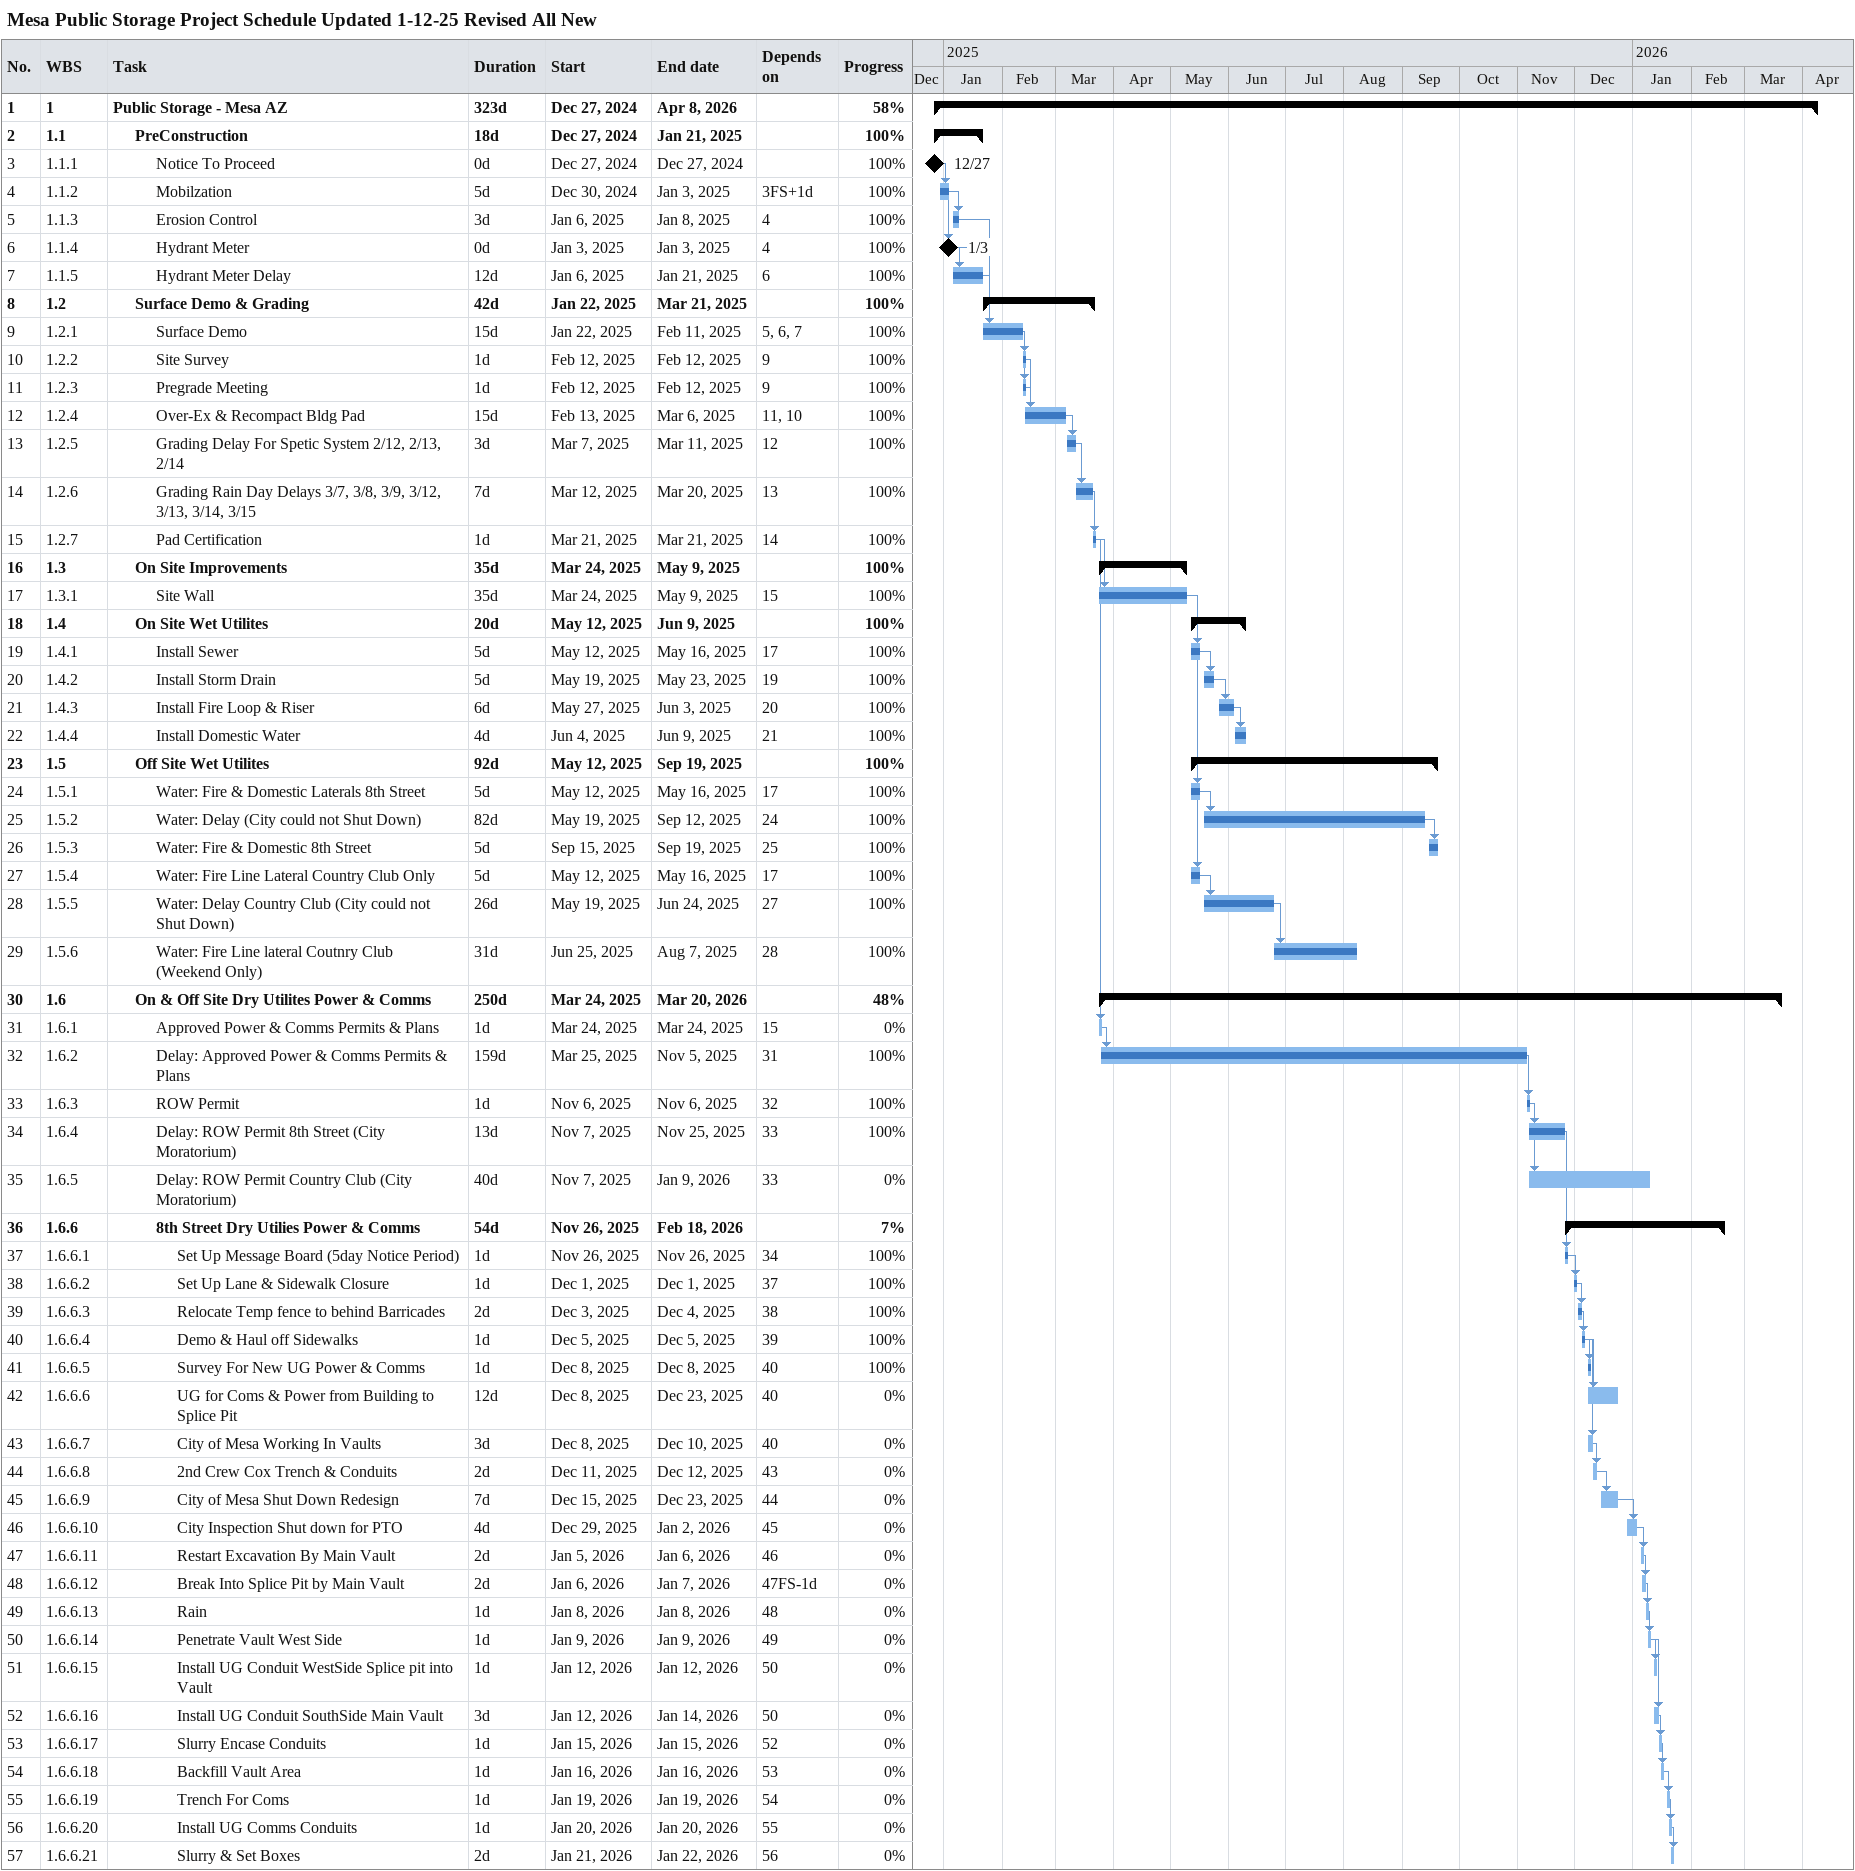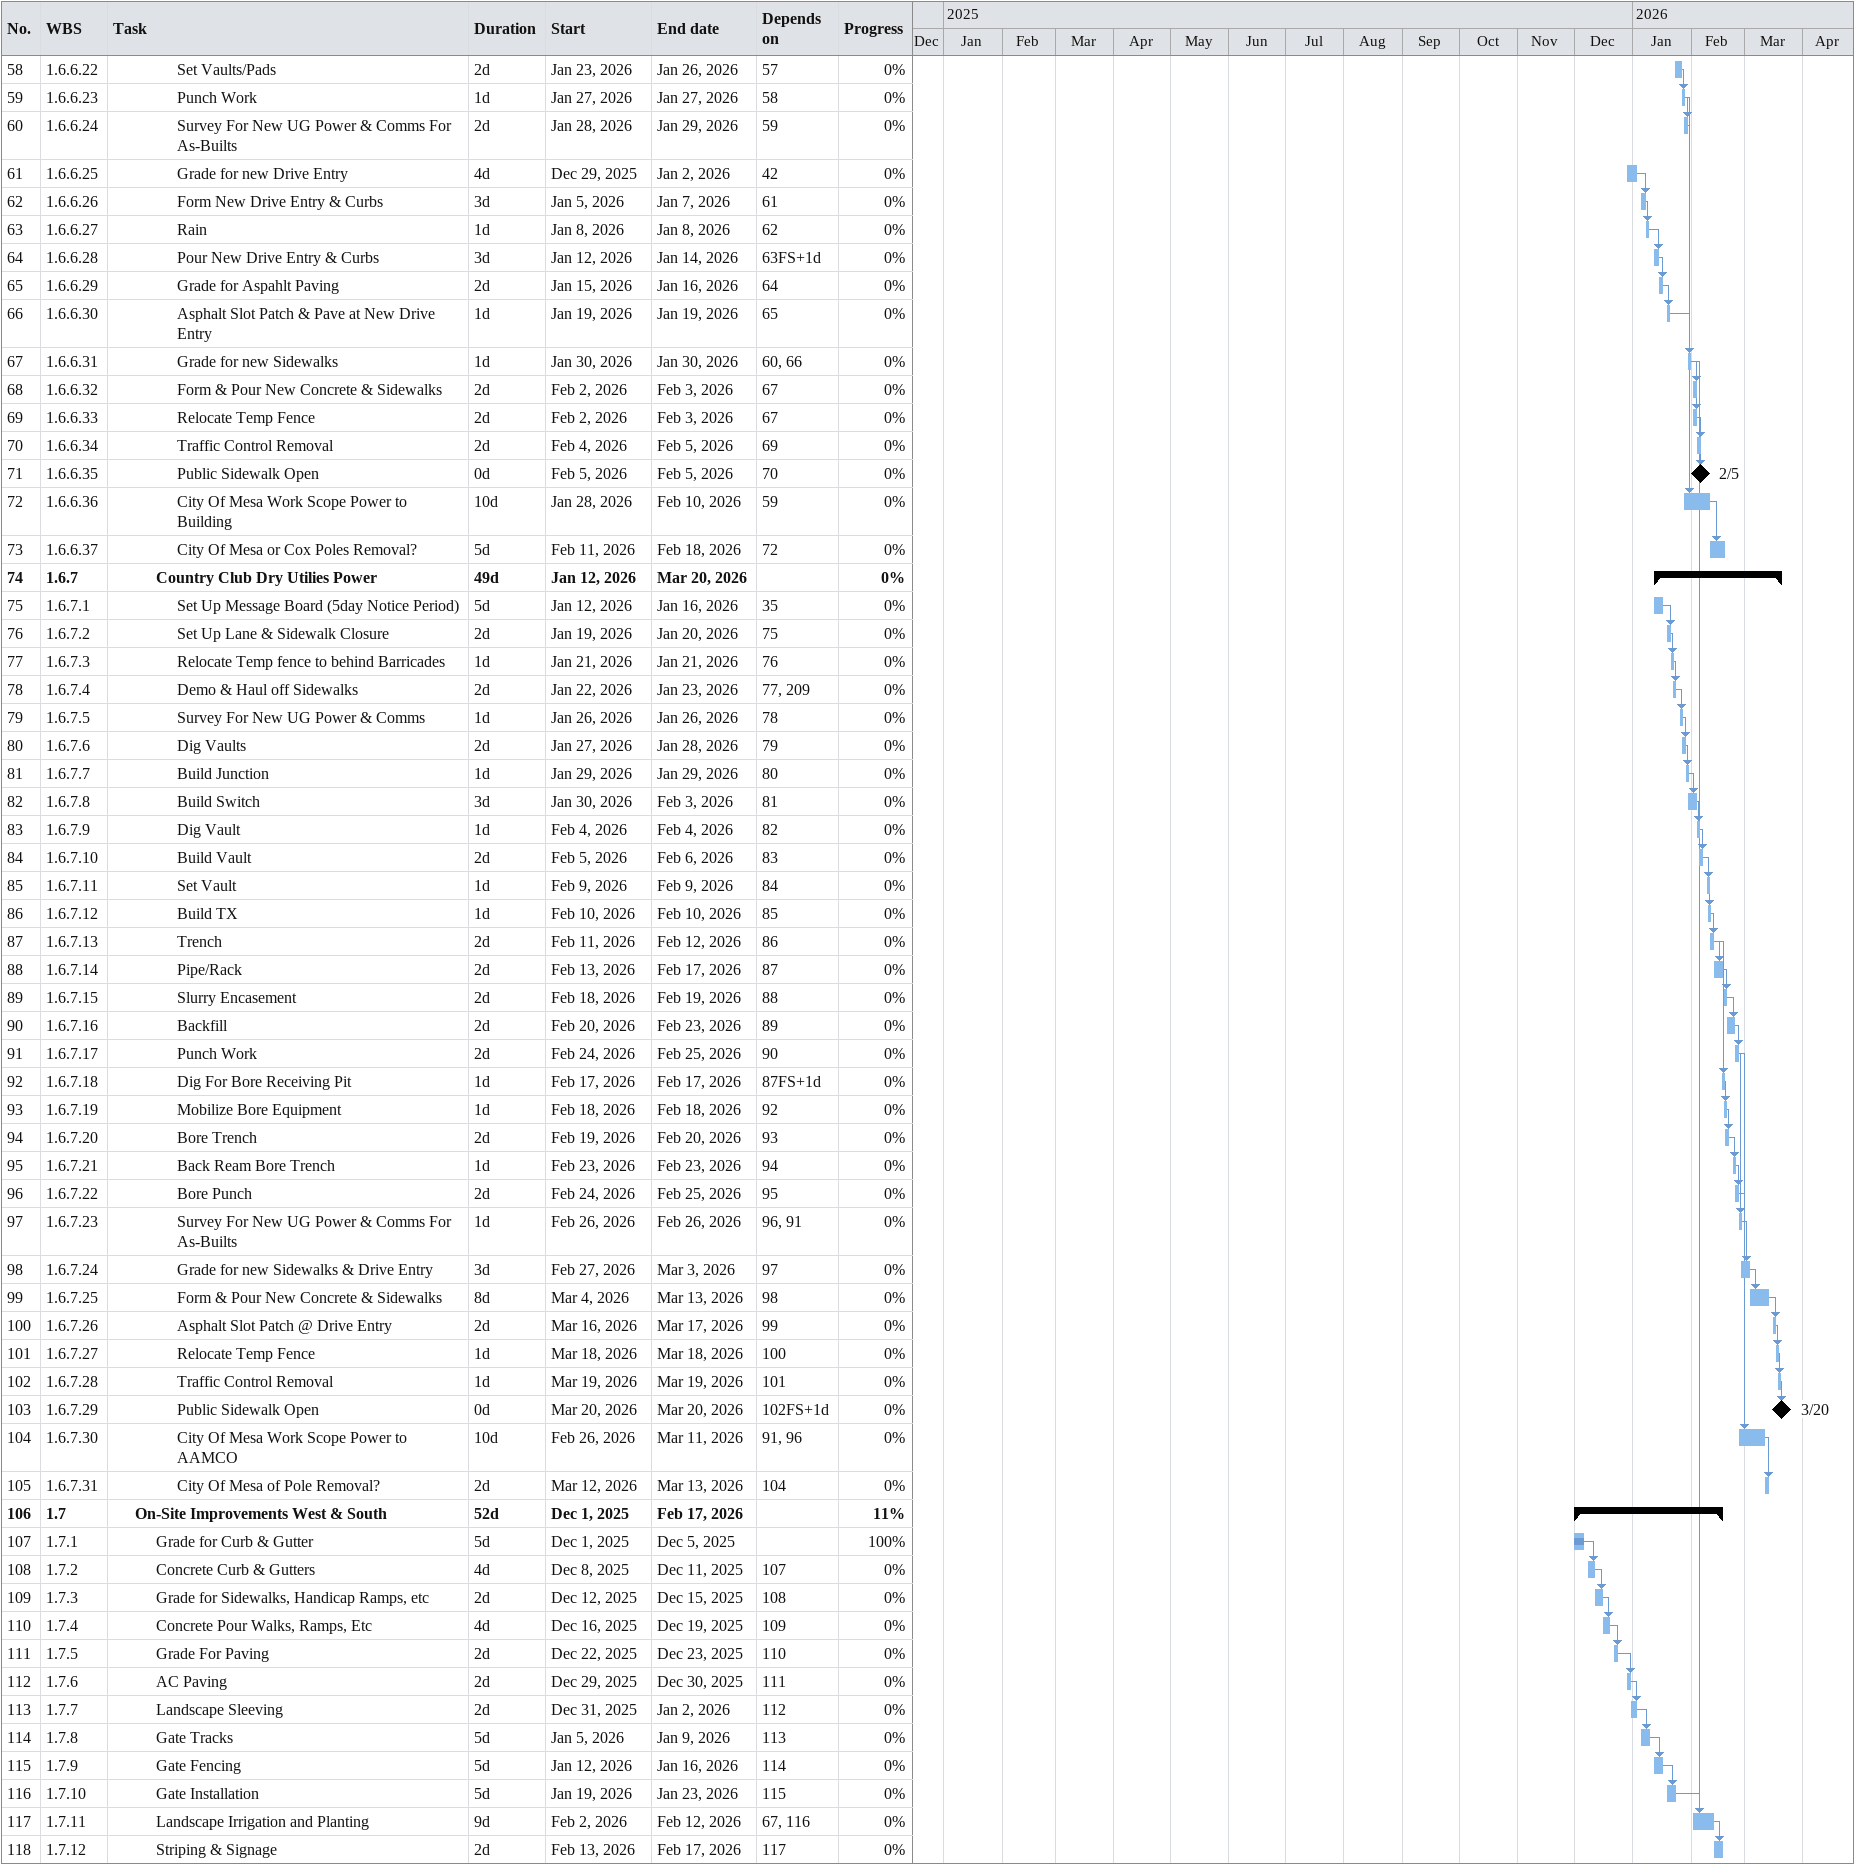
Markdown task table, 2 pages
Mesa Public Storage Project Schedule Updated 1-12-25 Revised All New

| ID | WBS | Task | Duration | Start | Finish | Predecessors | % complete |
|---|---|---|---|---|---|---|---|
| 1 | 1 | **Public Storage - Mesa AZ** | 323d | 2024-12-27 | 2026-04-08 |  | 58 |
| 2 | 1.1 | **PreConstruction** | 18d | 2024-12-27 | 2025-01-21 |  | 100 |
| 3 | 1.1.1 | Notice To Proceed | 0d | 2024-12-27 | 2024-12-27 |  | 100 |
| 4 | 1.1.2 | Mobilzation | 5d | 2024-12-30 | 2025-01-03 | 3FS+1d | 100 |
| 5 | 1.1.3 | Erosion Control | 3d | 2025-01-06 | 2025-01-08 | 4 | 100 |
| 6 | 1.1.4 | Hydrant Meter | 0d | 2025-01-03 | 2025-01-03 | 4 | 100 |
| 7 | 1.1.5 | Hydrant Meter Delay | 12d | 2025-01-06 | 2025-01-21 | 6 | 100 |
| 8 | 1.2 | **Surface Demo & Grading** | 42d | 2025-01-22 | 2025-03-21 |  | 100 |
| 9 | 1.2.1 | Surface Demo | 15d | 2025-01-22 | 2025-02-11 | 5, 6, 7 | 100 |
| 10 | 1.2.2 | Site Survey | 1d | 2025-02-12 | 2025-02-12 | 9 | 100 |
| 11 | 1.2.3 | Pregrade Meeting | 1d | 2025-02-12 | 2025-02-12 | 9 | 100 |
| 12 | 1.2.4 | Over-Ex & Recompact Bldg Pad | 15d | 2025-02-13 | 2025-03-06 | 11, 10 | 100 |
| 13 | 1.2.5 | Grading Delay For Spetic System 2/12, 2/13, 2/14 | 3d | 2025-03-07 | 2025-03-11 | 12 | 100 |
| 14 | 1.2.6 | Grading Rain Day Delays 3/7, 3/8, 3/9, 3/12, 3/13, 3/14, 3/15 | 7d | 2025-03-12 | 2025-03-20 | 13 | 100 |
| 15 | 1.2.7 | Pad Certification | 1d | 2025-03-21 | 2025-03-21 | 14 | 100 |
| 16 | 1.3 | **On Site Improvements** | 35d | 2025-03-24 | 2025-05-09 |  | 100 |
| 17 | 1.3.1 | Site Wall | 35d | 2025-03-24 | 2025-05-09 | 15 | 100 |
| 18 | 1.4 | **On Site Wet Utilites** | 20d | 2025-05-12 | 2025-06-09 |  | 100 |
| 19 | 1.4.1 | Install Sewer | 5d | 2025-05-12 | 2025-05-16 | 17 | 100 |
| 20 | 1.4.2 | Install Storm Drain | 5d | 2025-05-19 | 2025-05-23 | 19 | 100 |
| 21 | 1.4.3 | Install Fire Loop & Riser | 6d | 2025-05-27 | 2025-06-03 | 20 | 100 |
| 22 | 1.4.4 | Install Domestic Water | 4d | 2025-06-04 | 2025-06-09 | 21 | 100 |
| 23 | 1.5 | **Off Site Wet Utilites** | 92d | 2025-05-12 | 2025-09-19 |  | 100 |
| 24 | 1.5.1 | Water: Fire & Domestic Laterals 8th Street | 5d | 2025-05-12 | 2025-05-16 | 17 | 100 |
| 25 | 1.5.2 | Water: Delay (City could not Shut Down) | 82d | 2025-05-19 | 2025-09-12 | 24 | 100 |
| 26 | 1.5.3 | Water: Fire & Domestic 8th Street | 5d | 2025-09-15 | 2025-09-19 | 25 | 100 |
| 27 | 1.5.4 | Water: Fire Line Lateral Country Club Only | 5d | 2025-05-12 | 2025-05-16 | 17 | 100 |
| 28 | 1.5.5 | Water: Delay Country Club (City could not Shut Down) | 26d | 2025-05-19 | 2025-06-24 | 27 | 100 |
| 29 | 1.5.6 | Water: Fire Line lateral Coutnry Club (Weekend Only) | 31d | 2025-06-25 | 2025-08-07 | 28 | 100 |
| 30 | 1.6 | **On & Off Site Dry Utilites Power & Comms** | 250d | 2025-03-24 | 2026-03-20 |  | 48 |
| 31 | 1.6.1 | Approved Power & Comms Permits & Plans | 1d | 2025-03-24 | 2025-03-24 | 15 | 0 |
| 32 | 1.6.2 | Delay: Approved Power & Comms Permits & Plans | 159d | 2025-03-25 | 2025-11-05 | 31 | 100 |
| 33 | 1.6.3 | ROW Permit | 1d | 2025-11-06 | 2025-11-06 | 32 | 100 |
| 34 | 1.6.4 | Delay: ROW Permit 8th Street (City Moratorium) | 13d | 2025-11-07 | 2025-11-25 | 33 | 100 |
| 35 | 1.6.5 | Delay: ROW Permit Country Club (City Moratorium) | 40d | 2025-11-07 | 2026-01-09 | 33 | 0 |
| 36 | 1.6.6 | **8th Street Dry Utilies Power & Comms** | 54d | 2025-11-26 | 2026-02-18 |  | 7 |
| 37 | 1.6.6.1 | Set Up Message Board (5day Notice Period) | 1d | 2025-11-26 | 2025-11-26 | 34 | 100 |
| 38 | 1.6.6.2 | Set Up Lane & Sidewalk Closure | 1d | 2025-12-01 | 2025-12-01 | 37 | 100 |
| 39 | 1.6.6.3 | Relocate Temp fence to behind Barricades | 2d | 2025-12-03 | 2025-12-04 | 38 | 100 |
| 40 | 1.6.6.4 | Demo & Haul off Sidewalks | 1d | 2025-12-05 | 2025-12-05 | 39 | 100 |
| 41 | 1.6.6.5 | Survey For New UG Power & Comms | 1d | 2025-12-08 | 2025-12-08 | 40 | 100 |
| 42 | 1.6.6.6 | UG for Coms & Power from Building to Splice Pit | 12d | 2025-12-08 | 2025-12-23 | 40 | 0 |
| 43 | 1.6.6.7 | City of Mesa Working In Vaults | 3d | 2025-12-08 | 2025-12-10 | 40 | 0 |
| 44 | 1.6.6.8 | 2nd Crew Cox Trench & Conduits | 2d | 2025-12-11 | 2025-12-12 | 43 | 0 |
| 45 | 1.6.6.9 | City of Mesa Shut Down Redesign | 7d | 2025-12-15 | 2025-12-23 | 44 | 0 |
| 46 | 1.6.6.10 | City Inspection Shut down for PTO | 4d | 2025-12-29 | 2026-01-02 | 45 | 0 |
| 47 | 1.6.6.11 | Restart Excavation By Main Vault | 2d | 2026-01-05 | 2026-01-06 | 46 | 0 |
| 48 | 1.6.6.12 | Break Into Splice Pit by Main Vault | 2d | 2026-01-06 | 2026-01-07 | 47FS-1d | 0 |
| 49 | 1.6.6.13 | Rain | 1d | 2026-01-08 | 2026-01-08 | 48 | 0 |
| 50 | 1.6.6.14 | Penetrate Vault West Side | 1d | 2026-01-09 | 2026-01-09 | 49 | 0 |
| 51 | 1.6.6.15 | Install UG Conduit WestSide Splice pit into Vault | 1d | 2026-01-12 | 2026-01-12 | 50 | 0 |
| 52 | 1.6.6.16 | Install UG Conduit SouthSide Main Vault | 3d | 2026-01-12 | 2026-01-14 | 50 | 0 |
| 53 | 1.6.6.17 | Slurry Encase Conduits | 1d | 2026-01-15 | 2026-01-15 | 52 | 0 |
| 54 | 1.6.6.18 | Backfill Vault Area | 1d | 2026-01-16 | 2026-01-16 | 53 | 0 |
| 55 | 1.6.6.19 | Trench For Coms | 1d | 2026-01-19 | 2026-01-19 | 54 | 0 |
| 56 | 1.6.6.20 | Install UG Comms Conduits | 1d | 2026-01-20 | 2026-01-20 | 55 | 0 |
| 57 | 1.6.6.21 | Slurry & Set Boxes | 2d | 2026-01-21 | 2026-01-22 | 56 | 0 |
| 58 | 1.6.6.22 | Set Vaults/Pads | 2d | 2026-01-23 | 2026-01-26 | 57 | 0 |
| 59 | 1.6.6.23 | Punch Work | 1d | 2026-01-27 | 2026-01-27 | 58 | 0 |
| 60 | 1.6.6.24 | Survey For New UG Power & Comms For As-Builts | 2d | 2026-01-28 | 2026-01-29 | 59 | 0 |
| 61 | 1.6.6.25 | Grade for new Drive Entry | 4d | 2025-12-29 | 2026-01-02 | 42 | 0 |
| 62 | 1.6.6.26 | Form New Drive Entry & Curbs | 3d | 2026-01-05 | 2026-01-07 | 61 | 0 |
| 63 | 1.6.6.27 | Rain | 1d | 2026-01-08 | 2026-01-08 | 62 | 0 |
| 64 | 1.6.6.28 | Pour New Drive Entry & Curbs | 3d | 2026-01-12 | 2026-01-14 | 63FS+1d | 0 |
| 65 | 1.6.6.29 | Grade for Aspahlt Paving | 2d | 2026-01-15 | 2026-01-16 | 64 | 0 |
| 66 | 1.6.6.30 | Asphalt Slot Patch & Pave at New Drive Entry | 1d | 2026-01-19 | 2026-01-19 | 65 | 0 |
| 67 | 1.6.6.31 | Grade for new Sidewalks | 1d | 2026-01-30 | 2026-01-30 | 60, 66 | 0 |
| 68 | 1.6.6.32 | Form & Pour New Concrete & Sidewalks | 2d | 2026-02-02 | 2026-02-03 | 67 | 0 |
| 69 | 1.6.6.33 | Relocate Temp Fence | 2d | 2026-02-02 | 2026-02-03 | 67 | 0 |
| 70 | 1.6.6.34 | Traffic Control Removal | 2d | 2026-02-04 | 2026-02-05 | 69 | 0 |
| 71 | 1.6.6.35 | Public Sidewalk Open | 0d | 2026-02-05 | 2026-02-05 | 70 | 0 |
| 72 | 1.6.6.36 | City Of Mesa Work Scope Power to Building | 10d | 2026-01-28 | 2026-02-10 | 59 | 0 |
| 73 | 1.6.6.37 | City Of Mesa or Cox Poles Removal? | 5d | 2026-02-11 | 2026-02-18 | 72 | 0 |
| 74 | 1.6.7 | **Country Club Dry Utilies Power** | 49d | 2026-01-12 | 2026-03-20 |  | 0 |
| 75 | 1.6.7.1 | Set Up Message Board (5day Notice Period) | 5d | 2026-01-12 | 2026-01-16 | 35 | 0 |
| 76 | 1.6.7.2 | Set Up Lane & Sidewalk Closure | 2d | 2026-01-19 | 2026-01-20 | 75 | 0 |
| 77 | 1.6.7.3 | Relocate Temp fence to behind Barricades | 1d | 2026-01-21 | 2026-01-21 | 76 | 0 |
| 78 | 1.6.7.4 | Demo & Haul off Sidewalks | 2d | 2026-01-22 | 2026-01-23 | 77, 209 | 0 |
| 79 | 1.6.7.5 | Survey For New UG Power & Comms | 1d | 2026-01-26 | 2026-01-26 | 78 | 0 |
| 80 | 1.6.7.6 | Dig Vaults | 2d | 2026-01-27 | 2026-01-28 | 79 | 0 |
| 81 | 1.6.7.7 | Build Junction | 1d | 2026-01-29 | 2026-01-29 | 80 | 0 |
| 82 | 1.6.7.8 | Build Switch | 3d | 2026-01-30 | 2026-02-03 | 81 | 0 |
| 83 | 1.6.7.9 | Dig Vault | 1d | 2026-02-04 | 2026-02-04 | 82 | 0 |
| 84 | 1.6.7.10 | Build Vault | 2d | 2026-02-05 | 2026-02-06 | 83 | 0 |
| 85 | 1.6.7.11 | Set Vault | 1d | 2026-02-09 | 2026-02-09 | 84 | 0 |
| 86 | 1.6.7.12 | Build TX | 1d | 2026-02-10 | 2026-02-10 | 85 | 0 |
| 87 | 1.6.7.13 | Trench | 2d | 2026-02-11 | 2026-02-12 | 86 | 0 |
| 88 | 1.6.7.14 | Pipe/Rack | 2d | 2026-02-13 | 2026-02-17 | 87 | 0 |
| 89 | 1.6.7.15 | Slurry Encasement | 2d | 2026-02-18 | 2026-02-19 | 88 | 0 |
| 90 | 1.6.7.16 | Backfill | 2d | 2026-02-20 | 2026-02-23 | 89 | 0 |
| 91 | 1.6.7.17 | Punch Work | 2d | 2026-02-24 | 2026-02-25 | 90 | 0 |
| 92 | 1.6.7.18 | Dig For Bore Receiving Pit | 1d | 2026-02-17 | 2026-02-17 | 87FS+1d | 0 |
| 93 | 1.6.7.19 | Mobilize Bore Equipment | 1d | 2026-02-18 | 2026-02-18 | 92 | 0 |
| 94 | 1.6.7.20 | Bore Trench | 2d | 2026-02-19 | 2026-02-20 | 93 | 0 |
| 95 | 1.6.7.21 | Back Ream Bore Trench | 1d | 2026-02-23 | 2026-02-23 | 94 | 0 |
| 96 | 1.6.7.22 | Bore Punch | 2d | 2026-02-24 | 2026-02-25 | 95 | 0 |
| 97 | 1.6.7.23 | Survey For New UG Power & Comms For As-Builts | 1d | 2026-02-26 | 2026-02-26 | 96, 91 | 0 |
| 98 | 1.6.7.24 | Grade for new Sidewalks & Drive Entry | 3d | 2026-02-27 | 2026-03-03 | 97 | 0 |
| 99 | 1.6.7.25 | Form & Pour New Concrete & Sidewalks | 8d | 2026-03-04 | 2026-03-13 | 98 | 0 |
| 100 | 1.6.7.26 | Asphalt Slot Patch @ Drive Entry | 2d | 2026-03-16 | 2026-03-17 | 99 | 0 |
| 101 | 1.6.7.27 | Relocate Temp Fence | 1d | 2026-03-18 | 2026-03-18 | 100 | 0 |
| 102 | 1.6.7.28 | Traffic Control Removal | 1d | 2026-03-19 | 2026-03-19 | 101 | 0 |
| 103 | 1.6.7.29 | Public Sidewalk Open | 0d | 2026-03-20 | 2026-03-20 | 102FS+1d | 0 |
| 104 | 1.6.7.30 | City Of Mesa Work Scope Power to AAMCO | 10d | 2026-02-26 | 2026-03-11 | 91, 96 | 0 |
| 105 | 1.6.7.31 | City Of Mesa of Pole Removal? | 2d | 2026-03-12 | 2026-03-13 | 104 | 0 |
| 106 | 1.7 | **On-Site Improvements West & South** | 52d | 2025-12-01 | 2026-02-17 |  | 11 |
| 107 | 1.7.1 | Grade for Curb & Gutter | 5d | 2025-12-01 | 2025-12-05 |  | 100 |
| 108 | 1.7.2 | Concrete Curb & Gutters | 4d | 2025-12-08 | 2025-12-11 | 107 | 0 |
| 109 | 1.7.3 | Grade for Sidewalks, Handicap Ramps, etc | 2d | 2025-12-12 | 2025-12-15 | 108 | 0 |
| 110 | 1.7.4 | Concrete Pour Walks, Ramps, Etc | 4d | 2025-12-16 | 2025-12-19 | 109 | 0 |
| 111 | 1.7.5 | Grade For Paving | 2d | 2025-12-22 | 2025-12-23 | 110 | 0 |
| 112 | 1.7.6 | AC Paving | 2d | 2025-12-29 | 2025-12-30 | 111 | 0 |
| 113 | 1.7.7 | Landscape Sleeving | 2d | 2025-12-31 | 2026-01-02 | 112 | 0 |
| 114 | 1.7.8 | Gate Tracks | 5d | 2026-01-05 | 2026-01-09 | 113 | 0 |
| 115 | 1.7.9 | Gate Fencing | 5d | 2026-01-12 | 2026-01-16 | 114 | 0 |
| 116 | 1.7.10 | Gate Installation | 5d | 2026-01-19 | 2026-01-23 | 115 | 0 |
| 117 | 1.7.11 | Landscape Irrigation and Planting | 9d | 2026-02-02 | 2026-02-12 | 67, 116 | 0 |
| 118 | 1.7.12 | Striping & Signage | 2d | 2026-02-13 | 2026-02-17 | 117 | 0 |
